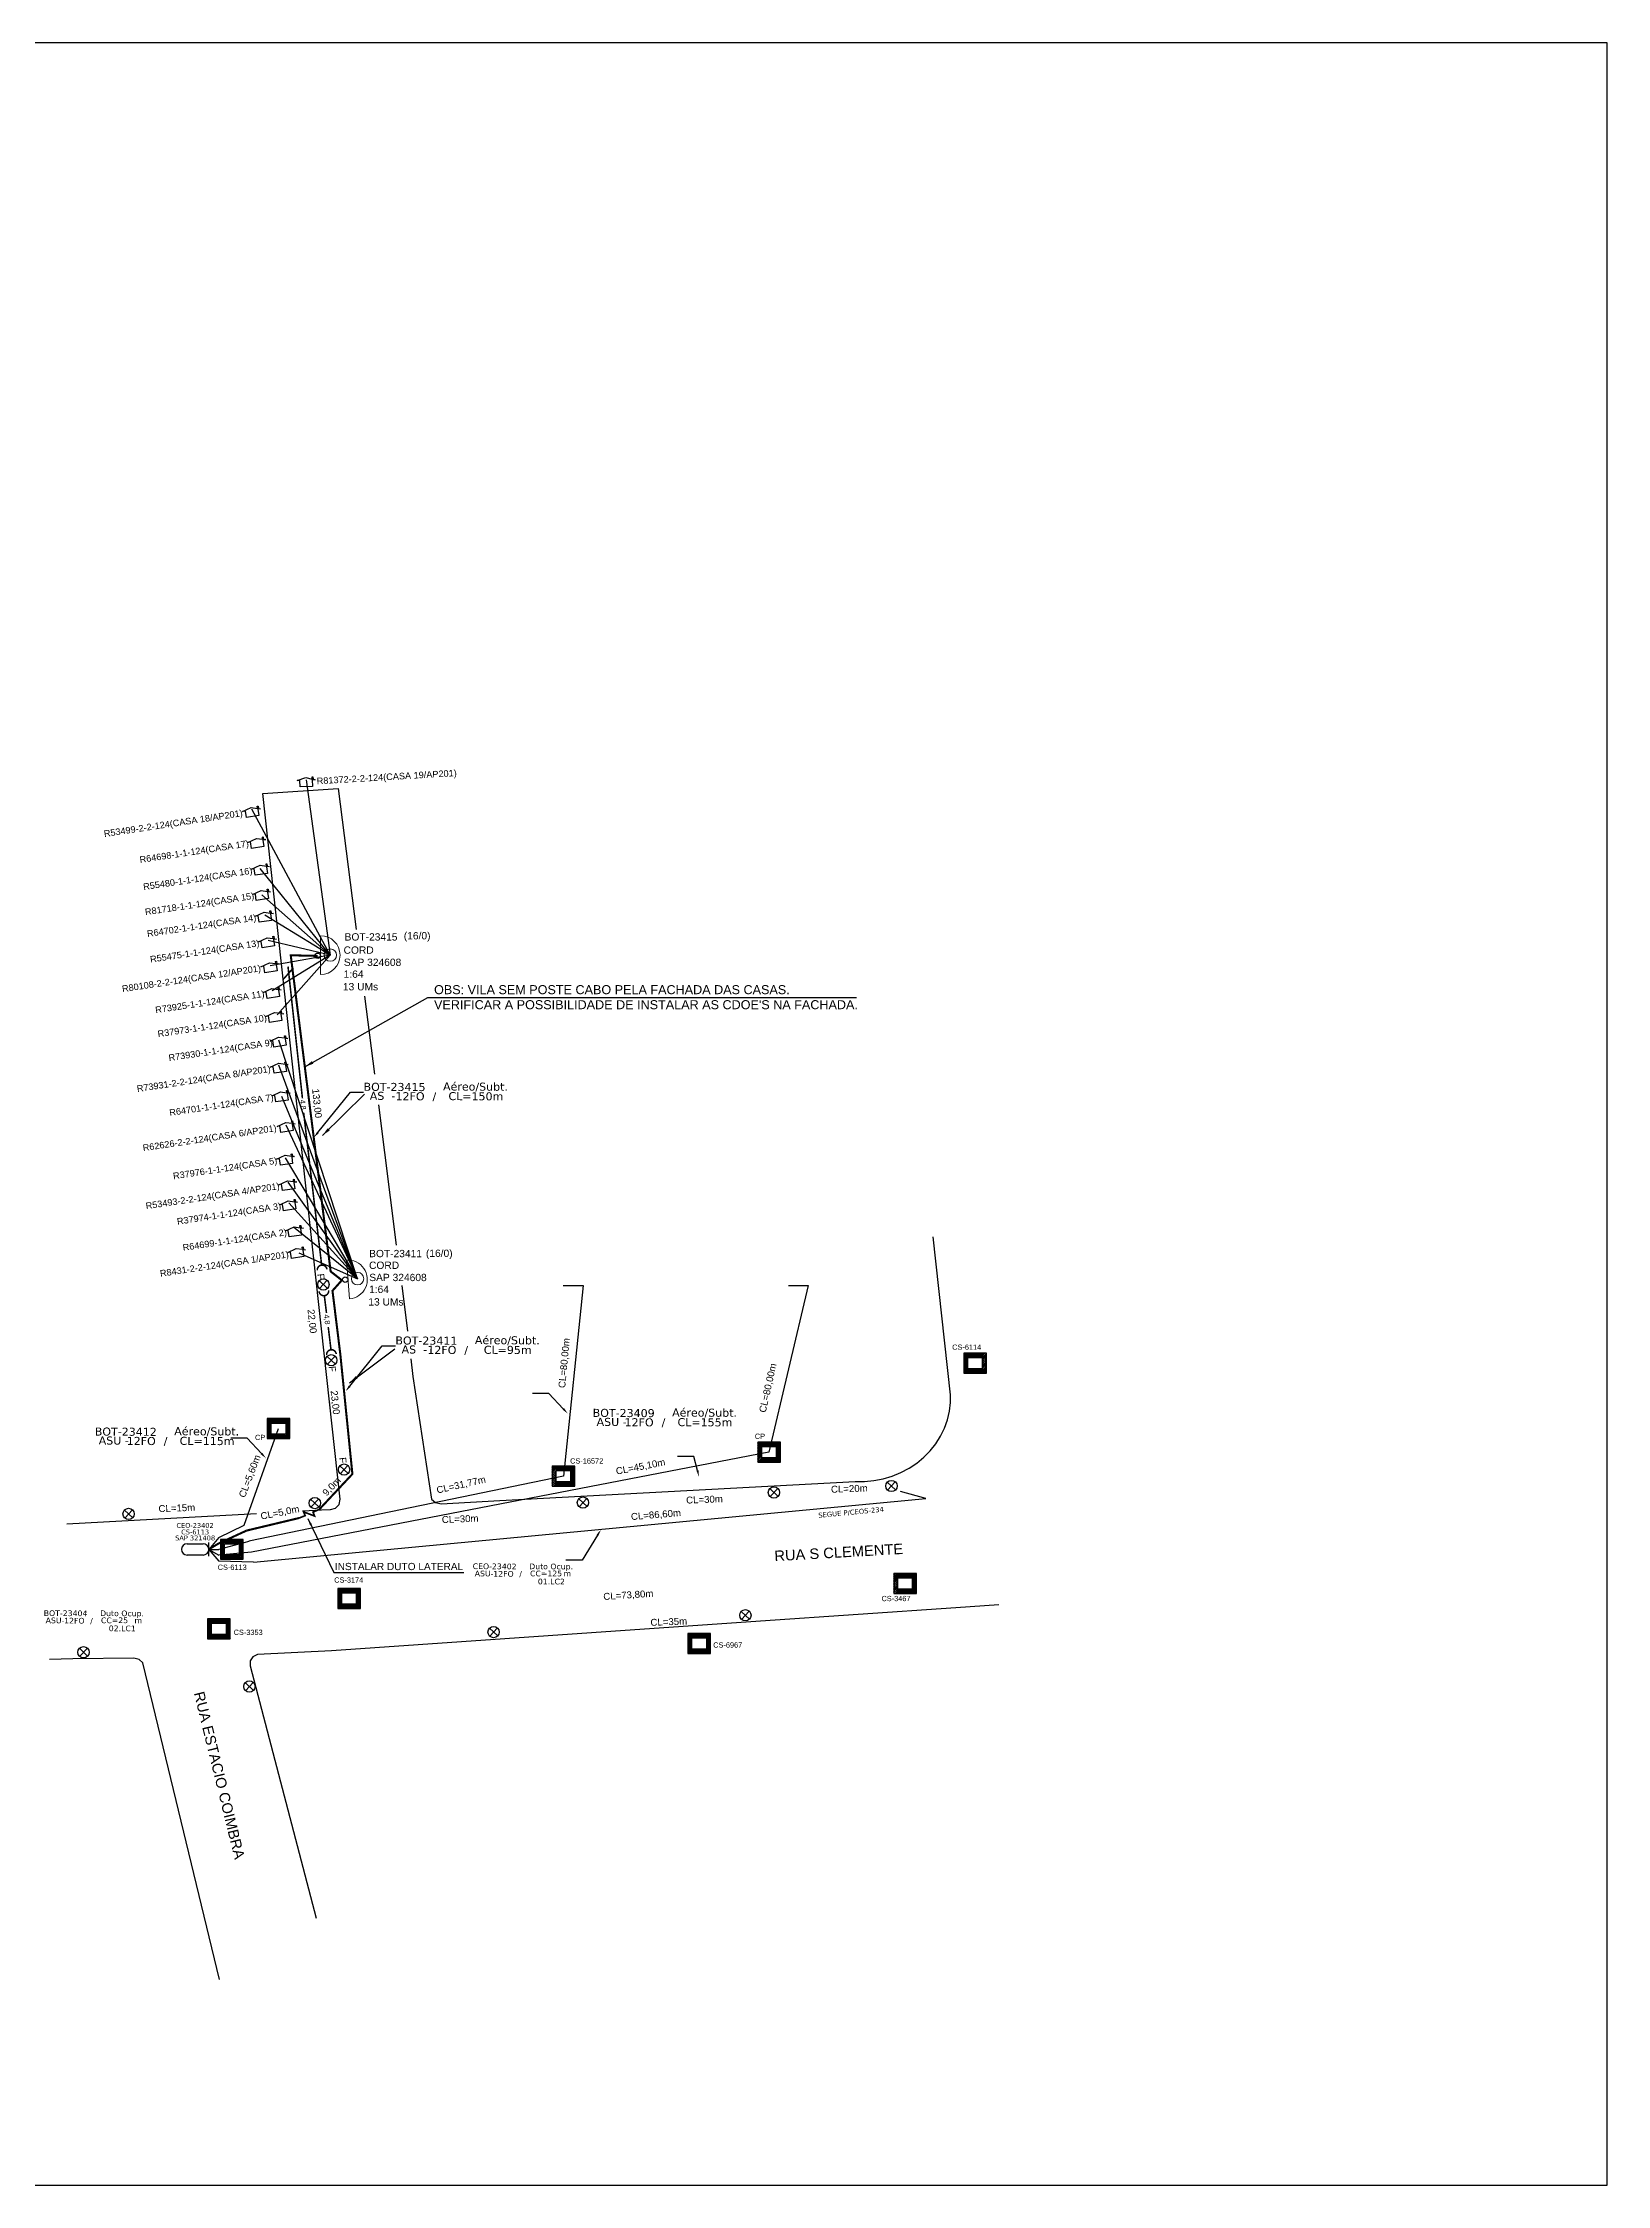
# Model space of a CAD drawing. Header units: metres. Extents: x -1286 to -445, y -500 to 94.
# Drawn here: x -879 to -445, y -500 to 94 of the extents above; entities that cross this region are included whole.
import ezdxf
from ezdxf import colors
from ezdxf.entities.mleader import LeaderData, LeaderLine
from ezdxf.enums import TextEntityAlignment as Align
from ezdxf.math import Vec2, Vec3

# ---------------------------------------------------------------- set-up
doc = ezdxf.new("R2010")
doc.units = ezdxf.units.M
for name, color, linetype in [('0 @ 1', 7, 'Continuous'), ('10.1-Caixas Subterrâneas', 5, 'Continuous'), ('20.4-CEOS', 1, 'Continuous'), ('20.5-CEO', 1, 'Continuous'), ('CAP a instalar', 1, 'Continuous'), ('DUTO LATERAL', 7, 'Continuous'), ('label_cabos', 7, 'Continuous'), ('Legenda', 1, 'Continuous'), ('QUADRA', 7, 'Continuous'), ('SEGMENTO', 10, 'Continuous'), ('Subida Lateral', 5, 'Continuous'), ('surveys', 7, 'Continuous')]:
    doc.layers.add(name, color=color, linetype=linetype)
for name, color, linetype, lineweight in [("20.0-LEGENDA DOS CDO'S", 1, 'Continuous', 0), ('20.1-CDO_INTERIOR', 1, 'Continuous', 0), ('CORDOALHA_SUPORTE', 7, 'Continuous', 25), ('Segmento Logradouro Texto', 238, 'Continuous', 0)]:
    doc.layers.add(name, color=color, linetype=linetype, lineweight=lineweight)
doc.layers.add('EXTRA', color=50, linetype='Continuous', plot=False)
doc.styles.add('ARIAL', font='arial.ttf')
doc.styles.add('DIGICADE', font='arial.ttf')
doc.styles.add('FTTH', font='arial.ttf')
doc.styles.add('siredit', font='verdana.ttf')
doc.linetypes.add('FENCELINE1', pattern='A,0.25,-0.1,[133,ltypeshp.shx,S=0.1,R=0,X=-0.1,Y=0],-0.1,1', length=1.45)
doc.dimstyles.new('ISO-25', dxfattribs={"dimtxt": 2.5, "dimasz": 2.5, "dimexe": 1.25, "dimexo": 0.625, "dimtad": 1, "dimtxsty": 'Standard', "dimcen": 2.5, "dimadec": 0, "dimazin": 0, "dimtfac": 1, "dimtmove": 0, "dimatfit": 3, "dimfxl": 0, "dimarcsym": 0})
doc.dimstyles.get("Standard").update_dxf_attribs({"dimtxt": 0.18, "dimasz": 0.18, "dimexe": 0.18, "dimexo": 0.0625, "dimgap": 0.09, "dimtad": 0, "dimtih": 1, "dimtoh": 1, "dimdec": 4, "dimzin": 0, "dimdsep": 46, "dimtxsty": 'Standard', "dimcen": 0.09, "dimadec": 0, "dimazin": 0, "dimtfac": 1, "dimtdec": 4, "dimtofl": 0, "dimtmove": 0, "dimatfit": 3, "dimfxl": 0, "dimtolj": 1, "dimtzin": 0, "dimarcsym": 0})

# ---------------------------------------------------------------- blocks, each defined once
blk = doc.blocks.new('*X70')
at = {"color": 0, "linetype": 'Continuous'}
for p, q in [((-1.25, 0.34099), (-0.49099, 1.1)), ((-1.25, 0.517767), (-0.667767, 1.1)), ((-1.25, 0.694544), (-0.844544, 1.1)), ((-1.25, 0.87132), (-1.02132, 1.1)), ((-1.25, 1.048097), (-1.198097, 1.1)), ((-1.25, 0.164214), (-0.8035, 0.610714)), ((-1.25, -0.012563), (-0.8035, 0.433937)), ((-1.25, -0.18934), (-0.8035, 0.25716)), ((-1.25, -0.366117), (-0.8035, 0.080383)), ((-0.789214, 0.625), (-0.314214, 1.1)), ((-0.612437, 0.625), (-0.137437, 1.1)), ((-0.43566, 0.625), (0.03934, 1.1)), ((-0.258883, 0.625), (0.216117, 1.1)), ((-0.082107, 0.625), (0.392893, 1.1)), ((0.09467, 0.625), (0.56967, 1.1)), ((0.271447, 0.625), (0.746447, 1.1)), ((0.448223, 0.625), (0.923223, 1.1)), ((0.625, 0.625), (1.1, 1.1)), ((0.801777, 0.625), (1.25, 1.073223)), ((0.8035, 0.449947), (1.25, 0.896447)), ((0.8035, 0.27317), (1.25, 0.71967)), ((0.8035, 0.096393), (1.25, 0.542893)), ((0.8035, -0.080383), (1.25, 0.366117)), ((0.8035, -0.25716), (1.25, 0.18934)), ((0.8035, -0.433937), (1.25, 0.012563)), ((-1.25, -0.542893), (-0.8035, -0.096393)), ((-1.25, -0.71967), (-0.8035, -0.27317)), ((-1.25, -0.896447), (-0.8035, -0.449947)), ((-1.25, -1.073223), (-0.801777, -0.625)), ((-1.1, -1.1), (-0.625, -0.625)), ((-0.923223, -1.1), (-0.448223, -0.625)), ((-0.746447, -1.1), (-0.271447, -0.625)), ((-0.56967, -1.1), (-0.09467, -0.625)), ((-0.392893, -1.1), (0.082107, -0.625)), ((-0.216117, -1.1), (0.258883, -0.625)), ((-0.03934, -1.1), (0.43566, -0.625)), ((0.137437, -1.1), (0.612437, -0.625)), ((0.314214, -1.1), (0.789214, -0.625)), ((0.49099, -1.1), (1.25, -0.34099)), ((0.667767, -1.1), (1.25, -0.517767)), ((0.8035, -0.610714), (1.25, -0.164214)), ((0.844544, -1.1), (1.25, -0.694544)), ((1.02132, -1.1), (1.25, -0.87132)), ((1.198097, -1.1), (1.25, -1.048097))]:
    blk.add_line(p, q, dxfattribs=at)
blk = doc.blocks.new('MANHOLE_MQ')
at = {"color": 0, "linetype": 'Continuous'}
for p, q in [((0.0000062, 0.0000057), (-0.0000063, 0.0000057)), ((-0.0000063, 0.0000057), (-0.0000063, -0.0000053)), ((-0.000004, 0.0000033), (0.000004, 0.0000033)), ((-0.000004, -0.0000029), (-0.000004, 0.0000033)), ((0.000004, 0.0000033), (0.000004, -0.0000029)), ((0.0000062, -0.0000053), (0.0000062, 0.0000057)), ((-0.0000063, -0.0000053), (0.0000062, -0.0000053)), ((0.000004, -0.0000029), (-0.000004, -0.0000029)), ((0.000004, -0.0000029), (0.000004, -0.0000029))]:
    blk.add_line(p, q, dxfattribs=at)
at = {"color": 0, "linetype": 'Continuous', "xscale": 5e-06, "yscale": 5e-06, "zscale": 1e-05}
blk.add_blockref('*X70', (0, 0.0000002), dxfattribs=at)
blk = doc.blocks.new('Inst CB DT OCUP CFOA-SM-ASU-120-S-12')
at = {"layer": 'label_cabos', "color": 0, "style": 'siredit'}
for tag, flags, p in [('ID_ATIVIDADE', 3, (1.31, 2.67)), ('FATOR', 1, (11.56, 2.55))]:
    blk.add_attdef(tag, text='', height=1, rotation=359.69, dxfattribs=dict(at, flags=flags)).set_placement(p, align=Align.MIDDLE_CENTER)
for tag, p in [('TIPO_CABO', (1.26, 0)), ('DESTINO_CABO', (3.13, 1.26)), ('CABO', (4.69, -0.05)), ('/', (7.71, -0.05)), ('LANCE', (10.91, 0)), ('TIPO_CABO', (13.11, 1.24)), ('UND', (15.96, 0)), ('FID', (13.15, -1.41))]:
    blk.add_attdef(tag, text='', height=1, rotation=359.69, dxfattribs=at).set_placement(p, align=Align.MIDDLE_CENTER)
blk.add_attdef('QTDE', (12.43, -0.47), '', height=1, rotation=359.69, dxfattribs=at)
blk = doc.blocks.new('LEGENDA DOS CABOS')
at = {"layer": 'EXTRA', "color": 0, "style": 'siredit'}
for tag, p in [('ID', (4.6, 0.97)), ('XX', (9.03, 0.97))]:
    blk.add_attdef(tag, text='', height=0.48, rotation=359.69, dxfattribs=at).set_placement(p, align=Align.MIDDLE_CENTER)
at = {"layer": 'Legenda', "color": 0, "style": 'siredit'}
for tag, p in [('TIPO_CABO', (1.31, 0)), ('CABO', (4.69, -0.05)), ('/', (6.81, -0.05)), ('METROS', (10.03, -0.05))]:
    blk.add_attdef(tag, text='', height=0.8, rotation=359.69, dxfattribs=at).set_placement(p, align=Align.MIDDLE_CENTER)

msp = doc.modelspace()

# ---------------------------------------------------------------- linework, layer by layer
at = {"color": 1}
for p, q in [((-802.04, -248.99), (-799.74, -251.15)), ((-799.81, -248.92), (-801.96, -251.22)), ((-799.86, -270), (-797.56, -272.16)), ((-797.64, -269.93), (-799.79, -272.23)), ((-796.3, -300.34), (-794, -302.49)), ((-794.08, -300.27), (-796.23, -302.57)), ((-677.14, -306.67), (-674.84, -308.83)), ((-674.92, -306.6), (-677.07, -308.9)), ((-644.58, -304.88), (-642.28, -307.03)), ((-642.36, -304.8), (-644.51, -307.1)), ((-856.02, -312.62), (-853.72, -314.77)), ((-853.79, -312.54), (-855.95, -314.84)), ((-804.41, -309.6), (-802.11, -311.76)), ((-802.18, -309.53), (-804.33, -311.83)), ((-730.08, -309.47), (-727.78, -311.62)), ((-727.85, -309.4), (-730, -311.7)), ((-685.08, -340.72), (-682.78, -342.87)), ((-682.86, -340.65), (-685.01, -342.95)), ((-754.84, -345.37), (-752.54, -347.52)), ((-752.61, -345.29), (-754.76, -347.59)), ((-868.52, -350.96), (-866.22, -353.11)), ((-866.29, -350.89), (-868.44, -353.19)), ((-822.54, -360.47), (-820.24, -362.62)), ((-820.32, -360.4), (-822.47, -362.7))]:
    msp.add_line(p, q, dxfattribs=at)
msp.add_lwpolyline([(-1286.07, -499.81), (-445.07, -499.81), (-445.07, 94.19), (-1286.07, 94.19)], close=True)
for points in [[(-806.49, -312.88), (-801.41, -312.6), (-798.91, -312.47), (-797.52, -312.06), (-796.54, -311.05), (-796.25, -309.6), (-817.67, -113.98), (-796.8, -112.58), (-791.83, -151.61)], [(-789.48, -170.13), (-786.73, -191.72)], [(-785.64, -200.25), (-780.69, -239.2)], [(-776.05, -275.61), (-770.89, -309.63), (-769.82, -310.56), (-768.28, -310.86), (-751.94, -309.93), (-653.53, -304.68), (-650.92, -304.7), (-648.31, -304.46), (-645.73, -303.96), (-643.24, -303.22), (-640.84, -302.25), (-638.55, -301.04), (-636.41, -299.62), (-634.45, -297.99), (-632.68, -296.21), (-631.15, -294.24), (-629.81, -292.15), (-628.73, -289.93), (-627.91, -287.6), (-627.35, -285.23), (-627.07, -282.83), (-627.04, -280.7), (-631.9, -236.84)], [(-779.14, -250.4), (-777.6, -263.01)], [(-776.65, -270.73), (-776.05, -275.61)], [(-872.02, -316.41), (-819.41, -313.57)]]:
    msp.add_lwpolyline(points)
at = {"color": 4}
for points in [[(-805.68, -110.14), (-798.96, -158.75)], [(-798.96, -158.75), (-820.75, -118.28)], [(-798.96, -158.75), (-818.38, -134.75)], [(-798.96, -158.75), (-817.94, -142.06)], [(-798.96, -158.75), (-817.12, -147.64)], [(-798.96, -158.75), (-816.22, -154.69)], [(-798.96, -158.75), (-815.6, -161.76)], [(-798.96, -158.75), (-815.12, -168.69)], [(-813.73, -175.27), (-798.96, -158.75)], [(-791.4, -248.47), (-813.21, -182.33)], [(-791.4, -248.47), (-813.2, -189.26)], [(-791.4, -248.47), (-812.44, -197.97)], [(-811.27, -205.77), (-791.4, -248.47)], [(-791.4, -248.47), (-811.36, -215)], [(-791.4, -248.47), (-810.67, -221.68)], [(-791.4, -248.47), (-810.46, -227.45)], [(-791.4, -248.47), (-809.21, -234.2)], [(-807.65, -241.26), (-791.4, -248.47)]]:
    msp.add_lwpolyline(points, dxfattribs=at)
at = {"color": 10}
for centre in [(-802.43, -158.93), (-794.83, -248.75)]:
    msp.add_circle(centre, 0.753, dxfattribs=at)
at = {"color": 1}
for centre in [(-800.89, -250.07), (-798.71, -271.08), (-795.15, -301.42), (-675.99, -307.75), (-643.43, -305.95), (-854.87, -313.69), (-803.26, -310.68), (-728.93, -310.55), (-683.93, -341.8), (-753.69, -346.44), (-867.37, -352.04), (-821.39, -361.55)]:
    msp.add_circle(centre, 1.57, dxfattribs=at)
at = {"layer": '20.1-CDO_INTERIOR', "lineweight": 18}
for p, q in [((-801.65, -153.36), (-801.66, -164.14)), ((-794.52, -243.32), (-793.65, -254.06))]:
    msp.add_line(p, q, dxfattribs=at)
for centre in [(-798.96, -158.75), (-791.4, -248.47)]:
    msp.add_circle(centre, 1.72, dxfattribs=at)
for centre, start, end in [((-801.66, -158.75), 269.97241, 89.97241), ((-794.09, -248.69), 274.62169, 94.62169)]:
    msp.add_arc(centre, 5.39, start, end, dxfattribs=at)
at = {"layer": '20.5-CEO', "color": 5}
for p, q in [((-838.64, -321.94), (-834.22, -321.94)), ((-834.22, -325.09), (-838.64, -325.09))]:
    msp.add_line(p, q, dxfattribs=at)
msp.add_lwpolyline([(-832.64, -325.42), (-832.64, -321.62)], dxfattribs=at)
for centre, start, end in [((-838.64, -323.52), 90, 270), ((-834.22, -323.52), 270, 90)]:
    msp.add_arc(centre, 1.58, start, end, dxfattribs=at)
at = {"layer": 'CAP a instalar', "color": 1, "linetype": 'FENCELINE1', "ltscale": 8}
for points in [[(-802.03, -312.45, 0.572, 0.572, 0), (-792.84, -302.63, 0.572, 0.572, 0), (-796.18, -269.47, 0.572, 0.572, 0), (-798.36, -251.82, 0.572, 0.572, 0), (-795.76, -248.9, 0.572, 0.572, 0), (-798.87, -246.46, 0.572, 0.572, 0), (-809.93, -158.8, 0.572, 0.572, 0), (-802.43, -158.97, 0, 0, 0)], [(-822.16, -318.31, 0.572, 0.572, 0), (-807.52, -314.81, 0.572, 0.572, 0)]]:
    msp.add_lwpolyline(points, format="xyseb", dxfattribs=at)
at = {"layer": 'CAP a instalar', "color": 7, "linetype": 'FENCELINE1', "ltscale": 4}
for points in [[(-734.39, -250.4), (-728.89, -250.4)], [(-671.98, -250.4), (-666.48, -250.4)], [(-829.89, -320.22), (-832.64, -323.52)], [(-829.89, -320.22), (-822.85, -316.81)], [(-832.64, -323.52), (-829.89, -323.52)], [(-832.64, -323.52), (-829.89, -325.17)], [(-832.64, -323.52), (-829.89, -326.82)], [(-821.54, -321.3), (-829.89, -323.52)], [(-820.85, -324.3), (-829.89, -325.17)], [(-820.26, -327.03), (-829.89, -326.82)]]:
    msp.add_lwpolyline(points, dxfattribs=at)
at = {"layer": 'CAP a instalar', "color": 7, "linetype": 'FENCELINE1', "ltscale": 8}
for points in [[(-728.89, -250.4), (-734.37, -303.19)], [(-666.48, -250.4), (-677.38, -296.57)], [(-822.85, -316.81), (-813.33, -290.04)], [(-677.38, -296.57), (-820.85, -324.3)], [(-734.37, -303.19), (-821.51, -321.29)], [(-820.26, -327.03), (-633.92, -309.45), (-640.95, -307.44)]]:
    msp.add_lwpolyline(points, dxfattribs=at)
at = {"layer": 'CAP a instalar', "color": 1, "linetype": 'FENCELINE1', "ltscale": 8, "const_width": 0.572}
for points in [[(-829.89, -321.87), (-822.16, -318.31)], [(-832.64, -323.52), (-829.89, -321.87)]]:
    msp.add_lwpolyline(points, dxfattribs=at)
at = {"layer": 'CORDOALHA_SUPORTE', "const_width": 0.432}
for points in [[(-809.22, -162.33), (-812.03, -165.5)], [(-810.69, -161.91), (-806.69, -198.44)], [(-806.35, -202.46), (-801.36, -244.7)], [(-800.62, -253.18), (-800.02, -257.95)], [(-799.54, -261.84), (-798.77, -268.17)]]:
    msp.add_lwpolyline(points, dxfattribs=at)
for points in [[(-802.56, -246.16, -1), (-799.9, -245.9)], [(-802.08, -251.98, 1), (-799.42, -251.73)], [(-799.97, -269.63, -1), (-797.32, -269.37)]]:
    msp.add_lwpolyline(points, format="xyb", dxfattribs=at)
at = {"layer": 'QUADRA'}
for points in [[(-613.65, -338.93), (-625.6, -339.71), (-679.75, -343.44), (-726.54, -346.68), (-798.64, -351.64), (-819.11, -352.63), (-820.41, -353.28), (-821.16, -354.44), (-821.2, -355.81), (-802.87, -425.77)], [(-829.69, -442.82), (-850.92, -355.02), (-851.95, -354.06), (-853.38, -353.73), (-870.28, -353.87), (-876.8, -354.08)]]:
    msp.add_lwpolyline(points, dxfattribs=at)
at = {"layer": 'Subida Lateral', "color": 5, "const_width": 0.463}
msp.add_lwpolyline([(-802.03, -312.45), (-803.76, -313.19), (-803.33, -314.27), (-806.38, -313.13), (-805.92, -314.17), (-807.52, -314.81)], dxfattribs=at)
at = {"layer": 'surveys'}
for points in [[(-803.76, -109.31), (-803.73, -109.99), (-803.16, -110.14), (-803.95, -110.17), (-803.88, -111.97), (-807.32, -112.11), (-807.4, -110.31), (-808.19, -110.34), (-805.7, -109.5), (-804, -109.93), (-804.02, -109.33)], [(-818.98, -117.43), (-818.88, -118.1), (-818.3, -118.18), (-819.08, -118.3), (-818.81, -120.08), (-822.22, -120.59), (-822.49, -118.81), (-823.27, -118.93), (-820.9, -117.83), (-819.16, -118.07), (-819.25, -117.47)], [(-817.54, -125.99), (-817.44, -126.66), (-816.86, -126.74), (-817.64, -126.86), (-817.37, -128.64), (-820.78, -129.15), (-821.05, -127.37), (-821.83, -127.49), (-819.46, -126.39), (-817.71, -126.62), (-817.8, -126.03)], [(-816.52, -133.44), (-816.42, -134.11), (-815.84, -134.19), (-816.62, -134.31), (-816.35, -136.09), (-819.76, -136.6), (-820.03, -134.82), (-820.81, -134.94), (-818.43, -133.84), (-816.69, -134.07), (-816.78, -133.48)], [(-816.23, -140.43), (-816.13, -141.1), (-815.55, -141.18), (-816.33, -141.3), (-816.06, -143.08), (-819.47, -143.59), (-819.74, -141.81), (-820.52, -141.93), (-818.15, -140.83), (-816.4, -141.07), (-816.49, -140.47)], [(-815.42, -146.47), (-815.32, -147.14), (-814.74, -147.22), (-815.52, -147.33), (-815.25, -149.11), (-818.66, -149.63), (-818.93, -147.85), (-819.71, -147.97), (-817.33, -146.86), (-815.59, -147.1), (-815.68, -146.51)], [(-814.59, -153.54), (-814.49, -154.22), (-813.91, -154.29), (-814.69, -154.41), (-814.42, -156.19), (-817.83, -156.71), (-818.1, -154.93), (-818.88, -155.05), (-816.5, -153.94), (-814.76, -154.18), (-814.85, -153.58)], [(-813.89, -160.46), (-813.79, -161.14), (-813.21, -161.21), (-813.99, -161.33), (-813.72, -163.11), (-817.13, -163.63), (-817.4, -161.85), (-818.18, -161.96), (-815.8, -160.86), (-814.06, -161.1), (-814.15, -160.5)], [(-813.26, -167.61), (-813.16, -168.28), (-812.58, -168.36), (-813.36, -168.47), (-813.09, -170.25), (-816.5, -170.77), (-816.77, -168.99), (-817.55, -169.11), (-815.17, -168), (-813.43, -168.24), (-813.52, -167.65)], [(-812.55, -174.25), (-812.45, -174.92), (-811.86, -175), (-812.65, -175.12), (-812.38, -176.9), (-815.79, -177.41), (-816.06, -175.63), (-816.84, -175.75), (-814.46, -174.65), (-812.72, -174.89), (-812.81, -174.29)], [(-811.37, -181.09), (-811.27, -181.76), (-810.69, -181.84), (-811.47, -181.96), (-811.2, -183.74), (-814.61, -184.25), (-814.88, -182.47), (-815.66, -182.59), (-813.28, -181.49), (-811.54, -181.72), (-811.63, -181.13)], [(-811.32, -188.35), (-811.22, -189.02), (-810.64, -189.1), (-811.42, -189.22), (-811.15, -191), (-814.56, -191.51), (-814.83, -189.73), (-815.61, -189.85), (-813.23, -188.75), (-811.49, -188.98), (-811.58, -188.39)], [(-810.82, -196.29), (-810.71, -196.96), (-810.13, -197.04), (-810.91, -197.15), (-810.65, -198.93), (-814.05, -199.45), (-814.32, -197.67), (-815.1, -197.79), (-812.73, -196.69), (-810.99, -196.92), (-811.08, -196.33)], [(-809.4, -204.74), (-809.3, -205.41), (-808.72, -205.49), (-809.5, -205.61), (-809.23, -207.39), (-812.64, -207.9), (-812.91, -206.12), (-813.69, -206.24), (-811.31, -205.14), (-809.57, -205.37), (-809.66, -204.78)], [(-809.56, -213.86), (-809.46, -214.54), (-808.88, -214.62), (-809.66, -214.73), (-809.4, -216.51), (-812.8, -217.03), (-813.07, -215.25), (-813.85, -215.37), (-811.48, -214.26), (-809.74, -214.5), (-809.83, -213.9)], [(-808.95, -220.9), (-808.85, -221.57), (-808.27, -221.65), (-809.05, -221.76), (-808.78, -223.54), (-812.19, -224.06), (-812.46, -222.28), (-813.24, -222.4), (-810.86, -221.29), (-809.12, -221.53), (-809.21, -220.93)], [(-808.7, -226.49), (-808.6, -227.16), (-808.02, -227.24), (-808.8, -227.36), (-808.53, -229.14), (-811.94, -229.66), (-812.21, -227.88), (-812.99, -227.99), (-810.61, -226.89), (-808.87, -227.13), (-808.96, -226.53)], [(-807.11, -233.72), (-807.01, -234.39), (-806.43, -234.47), (-807.21, -234.59), (-806.94, -236.37), (-810.35, -236.88), (-810.62, -235.1), (-811.4, -235.22), (-809.02, -234.12), (-807.28, -234.35), (-807.37, -233.76)], [(-806.49, -239.68), (-806.39, -240.36), (-805.81, -240.43), (-806.59, -240.55), (-806.32, -242.33), (-809.73, -242.85), (-810, -241.07), (-810.78, -241.19), (-808.41, -240.08), (-806.66, -240.32), (-806.75, -239.72)]]:
    msp.add_lwpolyline(points, close=True, dxfattribs=at)

# ---------------------------------------------------------------- block references
at = {"layer": '10.1-Caixas Subterrâneas', "color": 30, "xscale": 502123.4997222432, "yscale": 502123.4997222432, "zscale": 502123.4997222432}
for p, rotation in [((-620.27, -271.77), 180.0000000000624), ((-813.34, -289.94), 180.0000000000622), ((-677.39, -296.47), 180.0000000000622), ((-734.38, -303.1), 180.0000000000622), ((-826.26, -323.42), 180.0000000000622), ((-639.68, -332.88), 180.0000000000624), ((-793.76, -337.05), 180.0000000000622), ((-829.85, -345.44), 180.0000000000625), ((-696.74, -349.53), 180.0000000000624)]:
    msp.add_blockref('MANHOLE_MQ', p, dxfattribs=dict(at, rotation=rotation))
at = {"layer": 'label_cabos', "color": 0, "lineweight": 0}
ref = msp.add_blockref('LEGENDA DOS CABOS', (-790.59, -198.93), dxfattribs=dict(at, xscale=2.227252208912728, yscale=2.227252208912728, zscale=2.227252208912728))
ref.add_attrib('ID', 'BOT-23415', dxfattribs={"color": 0, "height": 2.227, "rotation": 359.69001, "style": 'siredit'}).set_placement((-781.15, -195.3), align=Align.MIDDLE_CENTER)
ref.add_attrib('CABO', '12FO', dxfattribs={"color": 0, "height": 2.227, "rotation": 359.69001, "style": 'siredit'}).set_placement((-776.86, -197.88), align=Align.MIDDLE_CENTER)
ref.add_attrib('METROS', 'CL=150m', dxfattribs={"color": 0, "height": 2.227, "rotation": 359.69001, "style": 'siredit'}).set_placement((-758.61, -197.88), align=Align.MIDDLE_CENTER)
ref.add_attrib('XX', 'Aéreo/Subt.', dxfattribs={"color": 0, "height": 2.2273, "rotation": 359.69001, "style": 'siredit'}).set_placement((-758.72, -195.21), align=Align.MIDDLE_CENTER)
ref.add_attrib('/', '/', dxfattribs={"color": 0, "height": 2.23, "rotation": 359.69001, "style": 'siredit'}).set_placement((-770.12, -197.88), align=Align.MIDDLE_CENTER)
ref.add_attrib('TIPO_CABO', 'AS  -', dxfattribs={"color": 0, "height": 2.227, "rotation": 359.69001, "style": 'siredit'}).set_placement((-784.49, -197.77), align=Align.MIDDLE_CENTER)
ref = msp.add_blockref('LEGENDA DOS CABOS', (-781.77, -269.27), dxfattribs=dict(at, xscale=2.227252208912728, yscale=2.227252208912728, zscale=2.227252208912728))
ref.add_attrib('ID', 'BOT-23411', dxfattribs={"color": 0, "height": 2.227, "rotation": 359.69001, "style": 'siredit'}).set_placement((-772.33, -265.64), align=Align.MIDDLE_CENTER)
ref.add_attrib('CABO', '12FO', dxfattribs={"color": 0, "height": 2.227, "rotation": 359.69001, "style": 'siredit'}).set_placement((-768.04, -268.21), align=Align.MIDDLE_CENTER)
ref.add_attrib('METROS', 'CL=95m', dxfattribs={"color": 0, "height": 2.227, "rotation": 359.69001, "style": 'siredit'}).set_placement((-749.79, -268.21), align=Align.MIDDLE_CENTER)
ref.add_attrib('XX', 'Aéreo/Subt.', dxfattribs={"color": 0, "height": 2.2273, "rotation": 359.69001, "style": 'siredit'}).set_placement((-749.9, -265.54), align=Align.MIDDLE_CENTER)
ref.add_attrib('/', '/', dxfattribs={"color": 0, "height": 2.23, "rotation": 359.69001, "style": 'siredit'}).set_placement((-761.3, -268.21), align=Align.MIDDLE_CENTER)
ref.add_attrib('TIPO_CABO', 'AS  -', dxfattribs={"color": 0, "height": 2.227, "rotation": 359.69001, "style": 'siredit'}).set_placement((-775.67, -268.1), align=Align.MIDDLE_CENTER)
ref = msp.add_blockref('LEGENDA DOS CABOS', (-727.1, -289.34), dxfattribs=dict(at, xscale=2.227252208912728, yscale=2.227252208912728, zscale=2.227252208912728))
ref.add_attrib('ID', 'BOT-23409', dxfattribs={"color": 0, "height": 2.227, "rotation": 359.69001, "style": 'siredit'}).set_placement((-717.65, -285.71), align=Align.MIDDLE_CENTER)
ref.add_attrib('CABO', '12FO', dxfattribs={"color": 0, "height": 2.227, "rotation": 359.69001, "style": 'siredit'}).set_placement((-713.37, -288.28), align=Align.MIDDLE_CENTER)
ref.add_attrib('METROS', 'CL=155m', dxfattribs={"color": 0, "height": 2.227, "rotation": 359.69001, "style": 'siredit'}).set_placement((-695.12, -288.28), align=Align.MIDDLE_CENTER)
ref.add_attrib('XX', 'Aéreo/Subt.', dxfattribs={"color": 0, "height": 2.2273, "rotation": 359.69001, "style": 'siredit'}).set_placement((-695.23, -285.61), align=Align.MIDDLE_CENTER)
ref.add_attrib('/', '/', dxfattribs={"color": 0, "height": 2.23, "rotation": 359.69001, "style": 'siredit'}).set_placement((-706.62, -288.28), align=Align.MIDDLE_CENTER)
ref.add_attrib('TIPO_CABO', 'ASU -', dxfattribs={"color": 0, "height": 2.227, "rotation": 359.69001, "style": 'siredit'}).set_placement((-720.99, -288.18), align=Align.MIDDLE_CENTER)
ref = msp.add_blockref('LEGENDA DOS CABOS', (-865.1, -294.52), dxfattribs=dict(at, xscale=2.227252208912728, yscale=2.227252208912728, zscale=2.227252208912728))
ref.add_attrib('ID', 'BOT-23412', dxfattribs={"color": 0, "height": 2.227, "rotation": 359.69001, "style": 'siredit'}).set_placement((-855.65, -290.89), align=Align.MIDDLE_CENTER)
ref.add_attrib('CABO', '12FO', dxfattribs={"color": 0, "height": 2.227, "rotation": 359.69001, "style": 'siredit'}).set_placement((-851.37, -293.46), align=Align.MIDDLE_CENTER)
ref.add_attrib('METROS', 'CL=115m', dxfattribs={"color": 0, "height": 2.227, "rotation": 359.69001, "style": 'siredit'}).set_placement((-833.12, -293.46), align=Align.MIDDLE_CENTER)
ref.add_attrib('XX', 'Aéreo/Subt.', dxfattribs={"color": 0, "height": 2.2273, "rotation": 359.69001, "style": 'siredit'}).set_placement((-833.23, -290.79), align=Align.MIDDLE_CENTER)
ref.add_attrib('/', '/', dxfattribs={"color": 0, "height": 2.23, "rotation": 359.69001, "style": 'siredit'}).set_placement((-844.62, -293.46), align=Align.MIDDLE_CENTER)
ref.add_attrib('TIPO_CABO', 'ASU -', dxfattribs={"color": 0, "height": 2.227, "rotation": 359.69001, "style": 'siredit'}).set_placement((-858.99, -293.35), align=Align.MIDDLE_CENTER)
at = {"layer": 'label_cabos', "lineweight": 0}
ref = msp.add_blockref('Inst CB DT OCUP CFOA-SM-ASU-120-S-12', (-758.33, -330.22), dxfattribs=dict(at, xscale=1.569483099266004, yscale=1.569483099266004, zscale=1.569483099266004))
ref.add_attrib('DESTINO_CABO', 'CEO-23402', dxfattribs={"color": 0, "height": 1.569, "rotation": 359.69001, "style": 'siredit'}).set_placement((-753.41, -328.23), align=Align.MIDDLE_CENTER)
ref.add_attrib('CABO', '12FO', dxfattribs={"color": 0, "height": 1.569, "rotation": 359.69001, "style": 'siredit'}).set_placement((-750.97, -330.3), align=Align.MIDDLE_CENTER)
ref.add_attrib('TIPO_CABO', 'Duto Ocup.', dxfattribs={"color": 0, "height": 1.569, "rotation": 359.69001, "style": 'siredit'}).set_placement((-737.75, -328.26), align=Align.MIDDLE_CENTER)
ref.add_attrib('/', '/', dxfattribs={"color": 0, "height": 1.57, "rotation": 359.69001, "style": 'siredit'}).set_placement((-746.22, -330.3), align=Align.MIDDLE_CENTER)
ref.add_attrib('TIPO_CABO', 'ASU-', dxfattribs={"color": 0, "height": 1.569, "rotation": 359.69001, "style": 'siredit'}).set_placement((-756.34, -330.22), align=Align.MIDDLE_CENTER)
ref.add_attrib('FID', '01.LC2', dxfattribs={"color": 0, "height": 1.569, "rotation": 359.69001, "style": 'siredit'}).set_placement((-737.69, -332.44), align=Align.MIDDLE_CENTER)
ref.add_attrib('LANCE', 'CC=', dxfattribs={"color": 0, "height": 1.569, "rotation": 359.69001, "style": 'siredit'}).set_placement((-741.2, -330.21), align=Align.MIDDLE_CENTER)
ref.add_attrib('QTDE', '125', (-738.82, -330.96), dxfattribs={"color": 0, "height": 1.569, "rotation": 359.69001, "style": 'siredit'})
ref.add_attrib('UND', 'm', dxfattribs={"color": 0, "height": 1.57, "rotation": 359.69001, "style": 'siredit'}).set_placement((-733.27, -330.21), align=Align.MIDDLE_CENTER)
ref = msp.add_blockref('Inst CB DT OCUP CFOA-SM-ASU-120-S-12', (-877.25, -343.21), dxfattribs=dict(at, xscale=1.569483099266004, yscale=1.569483099266004, zscale=1.569483099266004))
ref.add_attrib('DESTINO_CABO', 'BOT-23404', dxfattribs={"color": 0, "height": 1.569, "rotation": 359.69001, "style": 'siredit'}).set_placement((-872.34, -341.23), align=Align.MIDDLE_CENTER)
ref.add_attrib('CABO', '12FO', dxfattribs={"color": 0, "height": 1.569, "rotation": 359.69001, "style": 'siredit'}).set_placement((-869.9, -343.29), align=Align.MIDDLE_CENTER)
ref.add_attrib('TIPO_CABO', 'Duto Ocup.', dxfattribs={"color": 0, "height": 1.569, "rotation": 359.69001, "style": 'siredit'}).set_placement((-856.68, -341.26), align=Align.MIDDLE_CENTER)
ref.add_attrib('/', '/', dxfattribs={"color": 0, "height": 1.57, "rotation": 359.69001, "style": 'siredit'}).set_placement((-865.14, -343.29), align=Align.MIDDLE_CENTER)
ref.add_attrib('TIPO_CABO', 'ASU-', dxfattribs={"color": 0, "height": 1.569, "rotation": 359.69001, "style": 'siredit'}).set_placement((-875.27, -343.22), align=Align.MIDDLE_CENTER)
ref.add_attrib('FID', '02.LC1', dxfattribs={"color": 0, "height": 1.569, "rotation": 359.69001, "style": 'siredit'}).set_placement((-856.62, -345.43), align=Align.MIDDLE_CENTER)
ref.add_attrib('LANCE', 'CC=', dxfattribs={"color": 0, "height": 1.569, "rotation": 359.69001, "style": 'siredit'}).set_placement((-860.13, -343.21), align=Align.MIDDLE_CENTER)
ref.add_attrib('QTDE', '25', (-857.74, -343.96), dxfattribs={"color": 0, "height": 1.569, "rotation": 359.69001, "style": 'siredit'})
ref.add_attrib('UND', 'm', dxfattribs={"color": 0, "height": 1.57, "rotation": 359.69001, "style": 'siredit'}).set_placement((-852.2, -343.21), align=Align.MIDDLE_CENTER)

# ---------------------------------------------------------------- texts
at = {"color": 7, "style": 'ARIAL'}
for s, rotation, p in [('R81372-2-2-124(CASA 19/AP201)', 3.34368, (-802.68, -111.39)), ('R53499-2-2-124(CASA 18/AP201)', 8.58452, (-861.58, -126.02)), ('R64698-1-1-124(CASA 17)', 8.58452, (-851.67, -133.21)), ('R55480-1-1-124(CASA 16)', 8.58452, (-850.68, -140.74)), ('R81718-1-1-124(CASA 15)', 8.58452, (-850.19, -147.71)), ('R64702-1-1-124(CASA 14)', 8.58452, (-849.62, -153.74)), ('R55475-1-1-124(CASA 13)', 8.58452, (-848.77, -160.85)), ('R80108-2-2-124(CASA 12/AP201)', 8.58452, (-856.55, -169.03)), ('R73925-1-1-124(CASA 11)', 8.58452, (-847.34, -174.88)), ('R37973-1-1-124(CASA 10)', 8.58452, (-846.68, -181.52)), ('R73930-1-1-124(CASA 9)', 8.58452, (-843.64, -188.16)), ('R73931-2-2-124(CASA 8/AP201)', 8.58452, (-852.44, -196.72)), ('R64701-1-1-124(CASA 7)', 8.58452, (-843.43, -203.36)), ('R62626-2-2-124(CASA 6/AP201)', 8.58452, (-850.8, -213.13)), ('R37976-1-1-124(CASA 5)', 8.58452, (-842.41, -220.93)), ('R53493-2-2-124(CASA 4/AP201)', 8.58452, (-849.98, -229.22)), ('R37974-1-1-124(CASA 3)', 8.58452, (-841.32, -233.52)), ('R64699-1-1-124(CASA 2)', 8.58452, (-839.73, -240.77)), ('R8431-2-2-124(CASA 1/AP201)', 8.58452, (-846.03, -247.94))]:
    msp.add_text(s, height=1.8139, rotation=rotation, dxfattribs=at).set_placement(p)
at = {"color": 10, "style": 'FTTH'}
for p in [(-802.6, -247.17), (-799.43, -272.8), (-796.51, -298.09)]:
    msp.add_text('F', height=1.91, rotation=276.10409, dxfattribs=at).set_placement(p)
at = {"color": 10, "insert": (-770.21, -167.08), "char_height": 2.5, "attachment_point": 1, "style": 'ARIAL'}
msp.add_mtext_dynamic_manual_height_columns("OBS: VILA SEM POSTE CABO PELA FACHADA DAS CASAS.\\PVERIFICAR A POSSIBILIDADE DE INSTALAR AS CDOE'S NA FACHADA.", width=128.2417, gutter_width=12.5, heights=[9.25], dxfattribs=at)
at = {"layer": '0 @ 1', "color": 3, "linetype": 'Continuous', "char_height": 1.9134, "style": 'FTTH'}
for s, insert, attachment_point, rotation in [('\\pt5.74007;133,00', (-802.81, -199.88), 5, 276.10409), ('\\pt5.74007;22,00', (-804.15, -260.3), 5, 276.10409), ('\\pt5.74006;CL=80,00m', (-735.78, -278.68), 1, 84.60098), ('\\pt5.74006;CL=80,00m', (-680.17, -285.31), 1, 77.34136), ('\\pt5.74007;23,00', (-797.75, -282.81), 5, 276.10409), ('\\pt5.74006;CL=5,60m', (-824.42, -308.67), 1, 69.19538), ('\\pt5.74006;CL=45,10m', (-719.98, -300.93), 1, 10.9169), ('\\pt5.74007;9,0m', (-801.35, -307.56), 1, 46.39138), ('\\pt5.74006;CL=31,77m', (-769.7, -306.19), 1, 12.82605), ('\\pt5.74006;CL=5,0m', (-818.47, -313.42), 1, 11.33371), ('\\pt5.74006;CL=86,60m', (-715.71, -313.5), 1, 4.69843), ('\\pt5.74006;CL=73,80m', (-723.36, -335.65), 1, 3.74584)]:
    msp.add_mtext_dynamic_manual_height_columns(s, width=3.3497, gutter_width=0.00005, heights=[1.55], dxfattribs=dict(at, insert=insert, attachment_point=attachment_point, rotation=rotation))
at = {"layer": '0 @ 1', "color": 0, "linetype": 'Continuous', "char_height": 1.9134, "attachment_point": 1, "rotation": 2.13262, "style": 'FTTH'}
for s, insert in [('\\pt5.74006;CL=30m', (-700.38, -308.92)), ('\\pt5.74006;CL=20m', (-660.23, -305.92)), ('\\pt5.74006;CL=15m', (-846.62, -311.29)), ('\\pt5.74006;CL=30m', (-768.09, -314.31)), ('\\pt5.74006;CL=35m', (-710.27, -342.82))]:
    msp.add_mtext_dynamic_manual_height_columns(s, width=3.3497, gutter_width=0.00005, heights=[1.55], dxfattribs=dict(at, insert=insert))
at = {"layer": '10.1-Caixas Subterrâneas', "color": 30, "style": 'ARIAL'}
for s, p in [('CS-6114', (-626.6, -268.19)), ('CP', (-819.83, -293.22)), ('CP', (-681.3, -292.89)), ('CS-16572', (-732.5, -299.73)), ('CS-6113', (-830.18, -329.21)), ('CS-3174', (-797.88, -332.75)), ('CS-3467', (-646.19, -337.88)), ('CS-3353', (-825.76, -347.25)), ('CS-6967', (-692.84, -350.76))]:
    msp.add_text(s, height=1.46, dxfattribs=at).set_placement(p)
at = {"layer": "20.0-LEGENDA DOS CDO'S", "color": 1, "style": 'ARIAL'}
for s, p in [('BOT-23415', (-795, -154.71)), ('CORD', (-795.28, -158.37)), ('SAP 324608', (-795.21, -161.75)), ('1:64', (-795.27, -165.04)), ('13 UMs', (-795.47, -168.52)), ('BOT-23411', (-788.2, -242.51)), ('CORD', (-788.23, -245.76)), ('SAP 324608', (-788.16, -249.14)), ('13 UMs', (-788.42, -255.91)), ('1:64', (-788.22, -252.43))]:
    msp.add_text(s, height=2.029, rotation=359.97241, dxfattribs=at).set_placement(p)
for p in [(-778.83, -154.39), (-772.7, -242.43)]:
    msp.add_text('          (16/0)', height=2.0293, rotation=359.97241, dxfattribs=at).set_placement(p, align=Align.CENTER)
at = {"layer": '20.4-CEOS', "color": 7, "style": 'siredit'}
msp.add_text('SEGUE P/CEOS-234', height=1.3728, rotation=5.38672, dxfattribs=at).set_placement((-654.63, -313.23), align=Align.MIDDLE_CENTER)
msp.add_text('CEO-23402', height=1.33, dxfattribs=at).set_placement((-836.45, -316.22), align=Align.TOP_CENTER)
at = {"layer": '20.5-CEO', "color": 7, "style": 'siredit'}
for s, p in [('SAP 321408', (-836.43, -319.69)), ('CS-6113', (-836.43, -318.03))]:
    msp.add_text(s, height=1.335, dxfattribs=at).set_placement(p, align=Align.TOP_CENTER)
at = {"layer": 'CORDOALHA_SUPORTE', "style": 'ARIAL'}
for p in [(-806.53, -200.24), (-799.86, -259.75)]:
    msp.add_text('4,8', height=1.44, rotation=277.05236, dxfattribs=at).set_placement(p, align=Align.MIDDLE_CENTER)
at = {"layer": 'DUTO LATERAL', "color": 2, "style": 'ARIAL'}
msp.add_text('INSTALAR DUTO LATERAL', height=2, dxfattribs=at).set_placement((-797.69, -329.27))
at = {"layer": 'Segmento Logradouro Texto', "color": 5, "linetype": 'Continuous', "char_height": 2.9129, "attachment_point": 1, "style": 'DIGICADE'}
for s, insert, width, rotation in [('\\o\\l\\fArial|b0|i0|c0|p34;\\T1.0000000000;\\W1.0000000000;RUA S CLEMENTE', (-675.96, -323.9), 36.537, 3.23884), ('\\o\\l\\fArial|b0|i0|c0|p34;\\T1.0000000000;\\W1.0000000000;RUA ESTACIO COIMBRA', (-833.98, -362.66), 48.5305, 283.78948)]:
    msp.add_mtext(s, dxfattribs=dict(at, insert=insert, width=width, rotation=rotation))

# ---------------------------------------------------------------- leaders
at = {"color": 1}
msp.add_leader([(-806.03, -189.73), (-771.9, -170.5), (-653.11, -170.5)], dimstyle='ISO-25', override={"dimgap": 0.625, "dimtad": 0}, dxfattribs=at)
at = {"layer": 'DUTO LATERAL', "color": 2}
msp.add_leader([(-805.19, -314.93), (-797.97, -329.89), (-761.94, -329.89)], dimstyle='Standard', override={"dimasz": 2, "dimgap": 0.09, "dimtad": 0, "dimzin": 1}, dxfattribs=at)
at = {"layer": 'label_cabos', "color": 0, "lineweight": 0}
for points in [[(-801.17, -208.8), (-789.5, -197.29)], [(-793.66, -277.33), (-781.06, -267.89)]]:
    msp.add_leader(points, dimstyle='ISO-25', override={"dimgap": 0.625, "dimtad": 0}, dxfattribs=at)
at = {"layer": 'SEGMENTO', "color": 7, "lineweight": 0, "ltscale": 2}
ml = msp.add_multileader_mtext('Standard', dxfattribs=at)
ml.set_content('', color=7)
ml.set_leader_properties()
ml.build(insert=Vec2(0, 0))
ml.multileader.update_dxf_attribs({"text_right_attachment_type": 6, "dogleg_length": 0.943, "arrow_head_size": 1.81})
ctx = ml.context
ctx.base_point, ctx.char_height, ctx.arrow_head_size, ctx.landing_gap_size, ctx.plane_origin = Vec3(-789.75, -196.78), 1.81, 1.81, 0.907, Vec3(5906740.5, -97946784.5)
ctx.right_attachment = 6
notes = []
notes.append((ctx, [(0, (1, 1, 0), (-793.38, -196.78), (1, 0), 3.63, [(0, [(-803.55, -209.35)], 0, [])])]))
ctx.mtext.insert = Vec3(-788.84, -195.88)
ml = msp.add_multileader_mtext('Standard', dxfattribs=at)
ml.set_content('', color=7)
ml.set_leader_properties()
ml.build(insert=Vec2(0, 0))
ml.multileader.update_dxf_attribs({"text_right_attachment_type": 6, "dogleg_length": 0.943, "arrow_head_size": 1.81})
ctx = ml.context
ctx.base_point, ctx.char_height, ctx.arrow_head_size, ctx.landing_gap_size, ctx.plane_origin = Vec3(-780.93, -267.12), 1.81, 1.81, 0.907, Vec3(5906749.32, -97946854.84)
ctx.right_attachment = 6
notes.append((ctx, [(0, (1, 1, 0), (-784.56, -267.12), (1, 0), 3.63, [(0, [(-794.73, -279.69)], 0, [])])]))
ctx.mtext.insert = Vec3(-780.02, -266.21)
ml = msp.add_multileader_mtext('Standard', dxfattribs=at)
ml.set_content('', color=7)
ml.set_leader_properties()
ml.build(insert=Vec2(0, 0))
ml.multileader.update_dxf_attribs({"text_right_attachment_type": 6, "dogleg_length": 0.943, "arrow_head_size": 1.81})
ctx = ml.context
ctx.base_point, ctx.char_height, ctx.arrow_head_size, ctx.landing_gap_size, ctx.plane_origin = Vec3(-743.79, -279.36), 1.81, 1.81, 0.907, Vec3(-5908272.23, -97946867.99)
ctx.right_attachment, ctx.text_align_type = 6, 2
notes.append((ctx, [(0, (1, 1, 0), (-738.35, -280.27), (-1, 0), 3.63, [(0, [(-733.16, -285.88)], 0, [])])]))
ctx.mtext.insert, ctx.mtext.alignment = Vec3(-742.88, -278.09), 3
ml = msp.add_multileader_mtext('Standard', dxfattribs=at)
ml.set_content('', color=7)
ml.set_leader_properties()
ml.build(insert=Vec2(0, 0))
ml.multileader.update_dxf_attribs({"text_right_attachment_type": 6, "dogleg_length": 0.943, "arrow_head_size": 1.81})
ctx = ml.context
ctx.base_point, ctx.char_height, ctx.arrow_head_size, ctx.landing_gap_size, ctx.plane_origin = Vec3(-827.44, -291.74), 1.81, 1.81, 0.907, Vec3(-5908355.87, -97946880.37)
ctx.right_attachment, ctx.text_align_type = 6, 2
notes.append((ctx, [(0, (1, 1, 0), (-821.99, -292.65), (-1, 0), 3.63, [(0, [(-816.81, -298.26)], 0, [])])]))
ctx.mtext.insert, ctx.mtext.alignment = Vec3(-826.53, -290.47), 3
ml = msp.add_multileader_mtext('Standard', dxfattribs=at)
ml.set_content('', color=7)
ml.set_leader_properties()
ml.build(insert=Vec2(0, 0))
ml.multileader.update_dxf_attribs({"text_right_attachment_type": 6, "dogleg_length": 0.943, "arrow_head_size": 1.81})
ctx = ml.context
ctx.base_point, ctx.char_height, ctx.arrow_head_size, ctx.landing_gap_size, ctx.plane_origin = Vec3(-703.63, -296.87), 1.81, 1.81, 0.907, Vec3(-5908232.06, -97946885.5)
ctx.right_attachment, ctx.text_align_type = 6, 2
notes.append((ctx, [(0, (1, 1, 0), (-698.19, -297.78), (-1, 0), 3.63, [(0, [(-696.76, -303.39)], 0, [])])]))
ctx.mtext.insert, ctx.mtext.alignment = Vec3(-702.72, -295.6), 3
ml = msp.add_multileader_mtext('Standard', dxfattribs=at)
ml.set_content('', color=7)
ml.set_leader_properties()
ml.build(insert=Vec2(0, 0))
ml.multileader.update_dxf_attribs({"text_right_attachment_type": 6, "dogleg_length": 0.943, "arrow_head_size": 1.81})
ctx = ml.context
ctx.base_point, ctx.char_height, ctx.arrow_head_size, ctx.landing_gap_size, ctx.plane_origin = Vec3(-734.58, -325.62), 1.81, 1.81, 0.907, Vec3(-5908263.01, -97946914.25)
ctx.right_attachment, ctx.text_align_type = 6, 2
notes.append((ctx, [(0, (1, 1, 0), (-729.14, -326.52), (-1, 0), 3.63, [(0, [(-723.95, -318.04)], 0, [])])]))
ctx.mtext.insert, ctx.mtext.alignment = Vec3(-733.67, -324.35), 3
for ctx, leaders in notes:
    for number, flags, end, landing, length, lines in leaders:
        leader = LeaderData()
        leader.index, (leader.has_last_leader_line, leader.has_dogleg_vector, leader.attachment_direction) = number, flags
        leader.last_leader_point, leader.dogleg_vector, leader.dogleg_length = Vec3(end), Vec3(landing), length
        for number, points, colour, breaks in lines:
            line = LeaderLine()
            line.index, line.vertices, line.color, line.breaks = number, Vec3.list(points), colors.encode_raw_color(colour), breaks
            leader.lines.append(line)
        ctx.leaders.append(leader)

doc.saveas('drawing.dxf')
